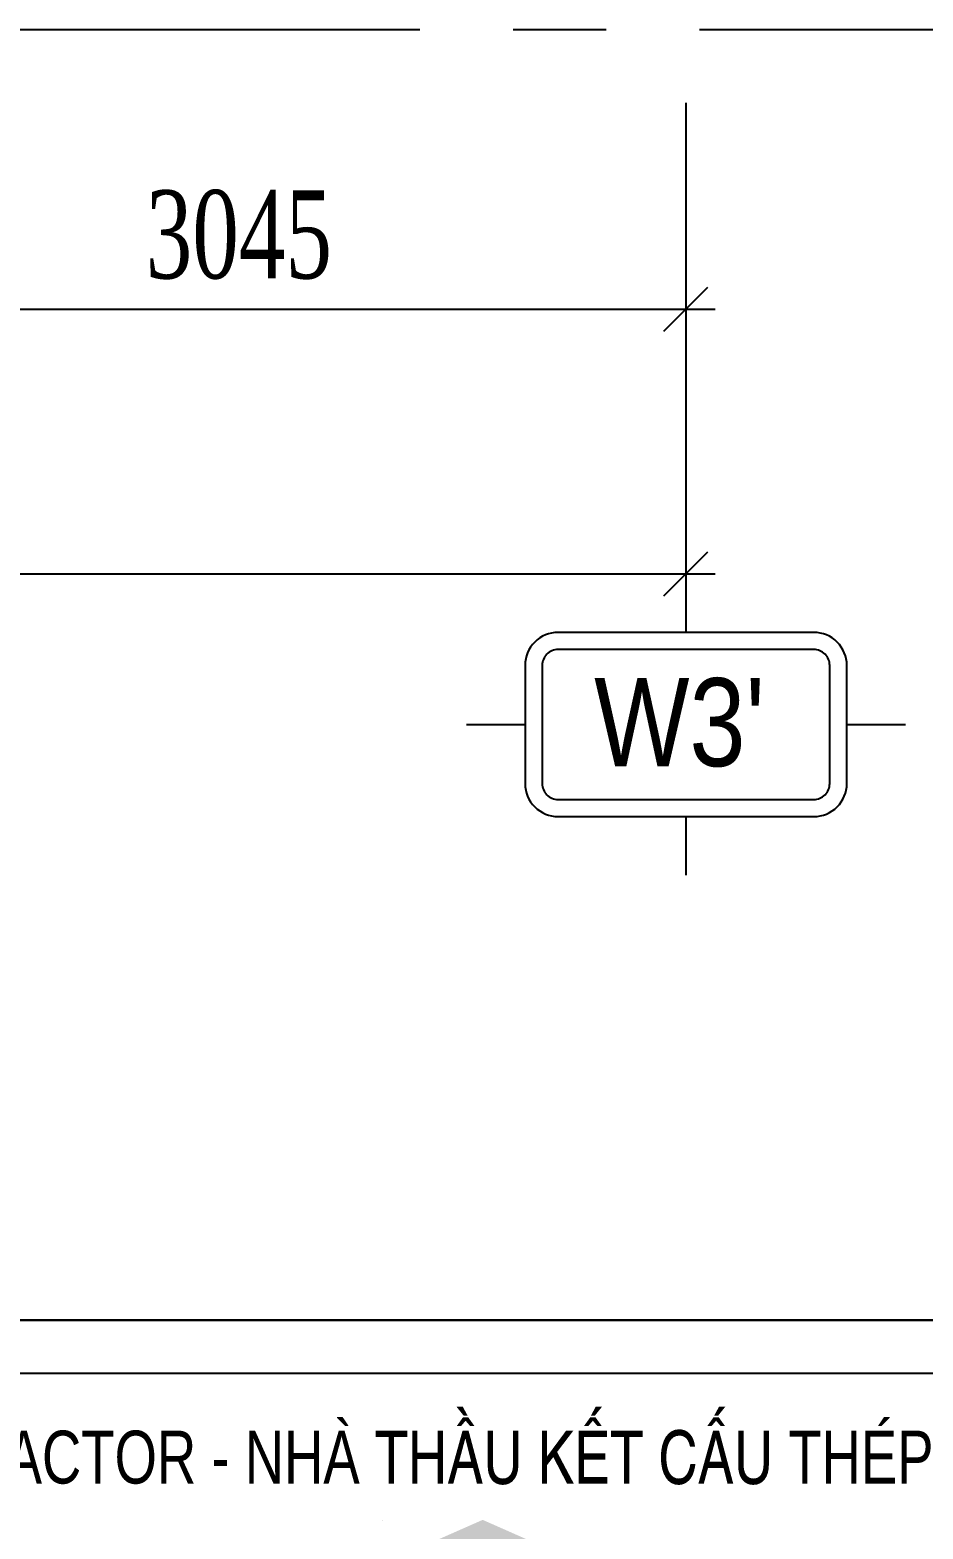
# Model space of a CAD drawing. Header units: inches. Extents: x 315041 to 662841, y -45540 to -35018.
# Drawn here: x 332152 to 332182.4, y -38646.2 to -38595.2 of the extents above; entities that cross this region are included whole.
import ezdxf
from ezdxf.enums import TextEntityAlignment as Align

# ---------------------------------------------------------------- set-up
doc = ezdxf.new("R2010")
doc.units = ezdxf.units.IN
doc.header["$MEASUREMENT"] = 0
doc.linetypes.add('CENTER2', pattern=[28.575, 19.05, -3.175, 3.175, -3.175])
doc.layers.add('2H-vua', color=2, linetype='Continuous', lineweight=20)
for name, color, linetype in [('3', 3, 'Continuous'), ('7', 7, 'Continuous'), ('8', 8, 'Continuous'), ('BAO KHUNG', 31, 'Continuous')]:
    doc.layers.add(name, color=color, linetype=linetype)
doc.styles.add('hx2', font='VHARIALN.TTF')
doc.styles.add('ST1', font='times.ttf', dxfattribs={"width": 0.7})
doc.styles.get("Standard").update_dxf_attribs({"font": 'VHARIALN.TTF'})
doc.dimstyles.new('100', dxfattribs={"dimtxt": 3, "dimasz": 1.5, "dimexe": 1, "dimexo": 0, "dimgap": 1, "dimtad": 1, "dimdec": 0, "dimlfac": 100, "dimzin": 0, "dimdsep": 46, "dimtxsty": 'ST1', "dimblk": 'OBLIQUE', "dimcen": 1, "dimdle": 1, "dimclrd": 8, "dimclre": 8, "dimclrt": 3, "dimadec": 0, "dimazin": 0, "dimtfac": 1, "dimtdec": 0, "dimtix": 1, "dimtmove": 1, "dimatfit": 3, "dimfxl": 0, "dimtfill": 1, "dimtolj": 1, "dimtzin": 0, "dimlwd": -1, "dimlwe": -1, "dimarcsym": 1})

# ---------------------------------------------------------------- blocks, each defined once
blk = doc.blocks.new('logo cpt')
at = {"layer": '2H-vua', "ltscale": 2}
h = blk.add_hatch(color=1, dxfattribs=at)
h.dxf.hatch_style = 1
edge = h.paths.add_edge_path()
edge.add_line((0, 0), (-59.28, -26.16))
edge.add_spline(control_points=[(-59.28, -26.16), (-59.31, -26.17), (-59.37, -26.19), (-59.37, -26.26), (-59.38, -26.29)], knot_values=[0, 0, 0, 0, 0.090528, 0.18293, 0.18293, 0.18293, 0.18293], degree=3, periodic=0)
edge.add_line((-59.38, -26.29), (-59.38, -28.41))
edge.add_spline(control_points=[(-59.38, -28.41), (-59.38, -28.44), (-59.37, -28.48), (-59.33, -28.53), (-59.27, -28.56), (-59.23, -28.54), (-59.21, -28.54)], knot_values=[0, 0, 0, 0, 0.068206, 0.126958, 0.189177, 0.244498, 0.244498, 0.244498, 0.244498], degree=3, periodic=0)
edge.add_line((-59.21, -28.54), (-57.35, -27.73))
edge.add_line((-57.35, -27.73), (-55.98, -27.16))
edge.add_line((-55.98, -27.16), (-54.9, -26.72))
edge.add_line((-54.9, -26.72), (-53.9, -26.33))
edge.add_line((-53.9, -26.33), (-52.38, -25.75))
edge.add_line((-52.38, -25.75), (-50.19, -24.97))
edge.add_line((-50.19, -24.97), (-49.02, -24.58))
edge.add_line((-49.02, -24.58), (-47.95, -24.23))
edge.add_line((-47.95, -24.23), (-46.17, -23.67))
edge.add_line((-46.17, -23.67), (-44.71, -23.24))
edge.add_line((-44.71, -23.24), (-43.01, -22.77))
edge.add_spline(control_points=[(-43.01, -22.77), (-40.85, -22.24), (-35.09, -20.81), (-24.45, -19.2), (-12.26, -18.04), (-3.72, -17.9), (0, -17.84)], knot_values=[0, 0, 0, 0, 6.689632, 17.790922, 32.231173, 43.398154, 43.398154, 43.398154, 43.398154], degree=3, periodic=0)
edge.add_spline(control_points=[(0, -17.84), (3.72, -17.9), (12.26, -18.04), (24.45, -19.2), (35.09, -20.81), (40.85, -22.24), (43.01, -22.77)], knot_values=[0, 0, 0, 0, 11.166981, 25.607232, 36.708522, 43.398154, 43.398154, 43.398154, 43.398154], degree=3, periodic=0)
edge.add_line((43.01, -22.77), (44.71, -23.24))
edge.add_line((44.71, -23.24), (46.17, -23.67))
edge.add_line((46.17, -23.67), (47.95, -24.23))
edge.add_line((47.95, -24.23), (49.02, -24.58))
edge.add_line((49.02, -24.58), (50.19, -24.97))
edge.add_line((50.19, -24.97), (52.38, -25.75))
edge.add_line((52.38, -25.75), (53.9, -26.33))
edge.add_line((53.9, -26.33), (54.9, -26.72))
edge.add_line((54.9, -26.72), (55.98, -27.16))
edge.add_line((55.98, -27.16), (57.35, -27.73))
edge.add_line((57.35, -27.73), (59.21, -28.54))
edge.add_spline(control_points=[(59.21, -28.54), (59.23, -28.54), (59.27, -28.56), (59.33, -28.53), (59.37, -28.48), (59.38, -28.44), (59.38, -28.41)], knot_values=[0, 0, 0, 0, 0.055322, 0.11754, 0.176292, 0.244498, 0.244498, 0.244498, 0.244498], degree=3, periodic=0)
edge.add_line((59.38, -28.41), (59.38, -26.29))
edge.add_spline(control_points=[(59.38, -26.29), (59.37, -26.26), (59.37, -26.19), (59.31, -26.17), (59.28, -26.16)], knot_values=[0, 0, 0, 0, 0.092401, 0.18293, 0.18293, 0.18293, 0.18293], degree=3, periodic=0)
edge.add_line((59.28, -26.16), (0, 0))
edge = h.paths.add_edge_path(flags=16)
edge.add_line((1, -5.35), (16.53, -11.63))
edge.add_line((16.53, -11.63), (16.53, -15.41))
edge.add_spline(control_points=[(16.53, -15.41), (13.87, -15.09), (8.7, -14.61), (3.52, -14.47), (1, -14.4)], knot_values=[18.676889, 18.676889, 18.676889, 18.676889, 26.68916, 34.246708, 34.246708, 34.246708, 34.246708], degree=3, periodic=0)
edge.add_line((1, -14.4), (1, -5.35))
edge = h.paths.add_edge_path(flags=16)
edge.add_line((-1, -5.35), (-1, -14.4))
edge.add_spline(control_points=[(-1, -14.4), (-3.52, -14.47), (-8.7, -14.61), (-13.87, -15.09), (-16.53, -15.41)], knot_values=[18.676889, 18.676889, 18.676889, 18.676889, 26.234437, 34.246708, 34.246708, 34.246708, 34.246708], degree=3, periodic=0)
edge.add_line((-16.53, -15.41), (-16.53, -11.63))
edge.add_line((-16.53, -11.63), (-1, -5.35))
edge = h.paths.add_edge_path(flags=16)
edge.add_line((18.5, -12.43), (34.83, -19.03))
edge.add_spline(control_points=[(34.83, -19.03), (32.36, -18.38), (26.98, -16.96), (21.48, -16.05), (18.5, -15.66)], knot_values=[0, 0, 0, 0, 7.661393, 16.695244, 16.695244, 16.695244, 16.695244], degree=3, periodic=0)
edge.add_line((18.5, -15.66), (18.5, -12.43))
edge = h.paths.add_edge_path(flags=16)
edge.add_line((-18.5, -12.43), (-18.5, -15.66))
edge.add_spline(control_points=[(-18.5, -15.66), (-21.48, -16.05), (-26.98, -16.96), (-32.36, -18.38), (-34.83, -19.03)], knot_values=[0, 0, 0, 0, 9.033851, 16.695244, 16.695244, 16.695244, 16.695244], degree=3, periodic=0)
edge.add_line((-34.83, -19.03), (-18.5, -12.43))
blk = doc.blocks.new('A$C75D82031')
blk.add_line((178.543, 50.8), (178.543, 50.802))
at = {"layer": '7', "color": 147, "linetype": 'Continuous'}
blk.add_lwpolyline([(12.331, 57.61), (581.669, 57.61), (581.669, 409.19), (12.331, 409.19)], close=True, dxfattribs=at)
at = {"layer": 'BAO KHUNG', "color": 7}
blk.add_lwpolyline([(144.951, 55.81), (285.801, 55.81), (285.801, 10.81), (144.951, 10.81)], close=True, dxfattribs=at)
at = {"layer": '2H-vua', "xscale": 0.3599999999860302, "yscale": 0.3599999999860302, "zscale": 0.3599999999860302}
blk.add_blockref('logo cpt', (181.957, 50.814), dxfattribs=at)
at = {"layer": 'BAO KHUNG', "color": 7, "linetype": 'Continuous', "width": 0.9}
blk.add_text('STEEL CONTRACTOR - NHÀ THẦU KẾT CẤU THÉP', height=1.8, dxfattribs=at).set_placement((152.72, 52.051))
blk = doc.blocks.new('_Oblique')
at = {"color": 0, "linetype": 'ByBlock', "lineweight": -2}
blk.add_line((-0.5, -0.5), (0.5, 0.5), dxfattribs=at)
blk = doc.blocks.new('*D1032')
at = {"color": 8, "linetype": 'Continuous', "transparency": 16777216}
for p, q in [((146.099, 41.451), (146.099, 33.428)), ((176.549, 41.451), (176.549, 33.428)), ((145.099, 34.428), (177.549, 34.428))]:
    blk.add_line(p, q, dxfattribs=at)
at = {"layer": 'Defpoints', "color": 0, "transparency": 16777216}
for p in [(146.099, 41.451), (176.549, 41.451), (176.549, 34.428)]:
    blk.add_point(p, dxfattribs=at)
at = {"color": 8, "transparency": 16777216, "xscale": 1.5, "yscale": 1.5, "zscale": 1.5, "rotation": 180}
blk.add_blockref('_Oblique', (146.099, 34.428), dxfattribs=at)
at = {"color": 8, "transparency": 16777216, "xscale": 1.5, "yscale": 1.5, "zscale": 1.5}
blk.add_blockref('_Oblique', (176.549, 34.428), dxfattribs=at)
at = {"color": 3, "transparency": 16777216, "insert": (161.324, 36.954), "char_height": 3, "attachment_point": 5, "style": 'ST1', "bg_fill": 3, "box_fill_scale": 1.25, "bg_fill_color": 256, "bg_fill_true_color": 13158600, "bg_fill_transparency": 0}
blk.add_mtext('\\A1;3045', dxfattribs=at)
blk = doc.blocks.new('*D1033')
at = {"color": 8, "linetype": 'Continuous', "transparency": 16777216}
for p, q in [((79.849, 41.451), (79.849, 24.418)), ((176.549, 41.451), (176.549, 24.418)), ((78.849, 25.418), (177.549, 25.418))]:
    blk.add_line(p, q, dxfattribs=at)
at = {"layer": 'Defpoints', "color": 0, "transparency": 16777216}
for p in [(79.849, 41.451), (176.549, 41.451), (176.549, 25.418)]:
    blk.add_point(p, dxfattribs=at)
at = {"color": 8, "transparency": 16777216, "xscale": 1.5, "yscale": 1.5, "zscale": 1.5, "rotation": 180}
blk.add_blockref('_Oblique', (79.849, 25.418), dxfattribs=at)
at = {"color": 8, "transparency": 16777216, "xscale": 1.5, "yscale": 1.5, "zscale": 1.5}
blk.add_blockref('_Oblique', (176.549, 25.418), dxfattribs=at)
at = {"color": 3, "transparency": 16777216, "insert": (128.199, 27.948), "char_height": 3, "attachment_point": 5, "style": 'ST1', "bg_fill": 3, "box_fill_scale": 1.25, "bg_fill_color": 256, "bg_fill_true_color": 13158600, "bg_fill_transparency": 5832799}
blk.add_mtext('\\A1;9670', dxfattribs=at)
blk = doc.blocks.new('TENTRUC')
at = {"layer": '7'}
for p, q in [((0, 8.267), (0, 10.265)), ((-7.478, 5.132), (-5.48, 5.132)), ((5.48, 5.132), (7.478, 5.132)), ((0, 0), (0, 1.998))]:
    blk.add_line(p, q, dxfattribs=at)
blk.add_lwpolyline([(-4.356, 8.267), (4.356, 8.267, -0.414214), (5.48, 7.143), (5.48, 3.122, -0.414214), (4.356, 1.998), (-4.356, 1.998, -0.414214), (-5.48, 3.122), (-5.48, 7.143, -0.414214)], format="xyb", close=True, dxfattribs=at)
at = {"layer": '8', "ltscale": 15}
blk.add_lwpolyline([(-4.356, 7.684), (4.356, 7.684, -0.414214), (4.897, 7.143), (4.897, 3.122, -0.414214), (4.356, 2.581), (-4.356, 2.581, -0.414214), (-4.897, 3.122), (-4.897, 7.143, -0.414214)], format="xyb", close=True, dxfattribs=at)
at = {"layer": '3', "style": 'hx2'}
blk.add_attdef('TR', text='', height=2.904, dxfattribs=at).set_placement((-0.156, 3.827), align=Align.CENTER)
blk = doc.blocks.new('A$C4DC60D06')
at = {"color": 9}
dim = blk.add_linear_dim(base=(176.549, 34.428), p1=(146.099, 41.451), p2=(176.549, 41.451), dimstyle='100', dxfattribs=at)
dim.commit()
dim.dimension.update_dxf_attribs({"geometry": '*D1032', "text_midpoint": (161.324, 36.954)})
dim = blk.add_linear_dim(base=(176.549, 25.418), p1=(79.849, 41.451), p2=(176.549, 41.451), dimstyle='100', dxfattribs=at)
dim.commit()
dim.dimension.update_dxf_attribs({"geometry": '*D1033', "text_midpoint": (128.199, 27.948)})
at = {"color": 8}
blk.add_lwpolyline([(0, 351.58), (284.669, 351.58), (284.669, 0), (0, 0)], close=True, dxfattribs=at)
at = {"layer": '3', "color": 9}
ref = blk.add_blockref('TENTRUC', (176.549, 25.418), dxfattribs=dict(at, xscale=-1, rotation=180))
ref.add_attrib('TR', "W3'", dxfattribs={"layer": '0', "height": 3, "style": 'hx2'}).set_placement((176.332, 18.864), align=Align.CENTER)

msp = doc.modelspace()

# ---------------------------------------------------------------- block references
at = {"color": 1}
msp.add_blockref('A$C75D82031', (331985.4423, -38696.7186), dxfattribs=at)

# ---------------------------------------------------------------- next in the draw order: block references
at = {"color": 8}
msp.add_blockref('A$C4DC60D06', (331997.7733, -38639.1085), dxfattribs=at)

# ---------------------------------------------------------------- next in the draw order: linework, layer by layer
at = {"color": 8, "linetype": 'CENTER2'}
msp.add_line((335537.1113, -38595.1758), (330315.4765, -38595.1758), dxfattribs=at)

doc.saveas('drawing.dxf')
